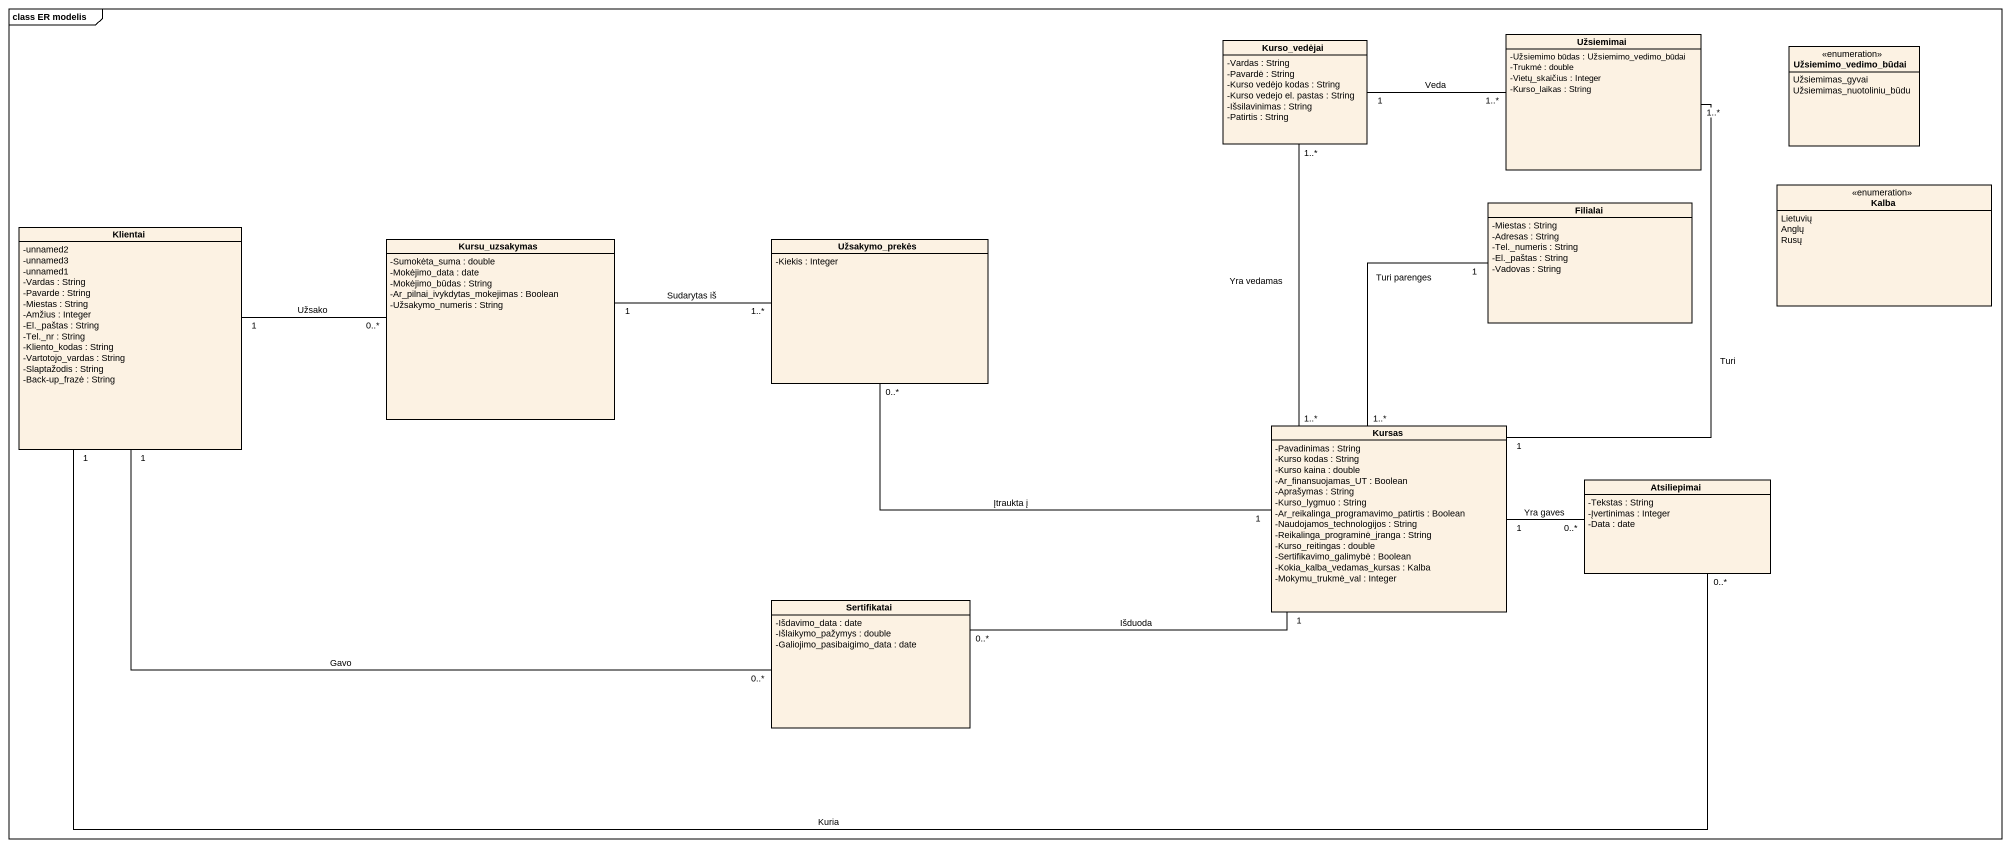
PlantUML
@startuml
mainframe class ER modelis
hide circle
hide empty members
skinparam classAttributeIconSize 0
class Kurso_vedėjai {
  -Vardas : String
  -Pavardė : String
  -Kurso vedėjo kodas : String
  -Kurso vedejo el. pastas : String
  -Išsilavinimas : String
  -Patirtis : String
}
class Užsiemimai {
  -Užsiemimo būdas : Užsiemimo_vedimo_būdai
  -Trukmė : double
  -Vietų_skaičius : Integer
  -Kurso_laikas : String
}
enum Užsiemimo_vedimo_būdai {
  Užsiemimas_gyvai
  Užsiemimas_nuotoliniu_būdu
}
class Filialai {
  -Miestas : String
  -Adresas : String
  -Tel._numeris : String
  -El._paštas : String
  -Vadovas : String
}
enum Kalba {
  Lietuvių
  Anglų
  Rusų
}
class Klientai {
  -unnamed2
  -unnamed3
  -unnamed1
  -Vardas : String
  -Pavarde : String
  -Miestas : String
  -Amžius : Integer
  -El._paštas : String
  -Tel._nr : String
  -Kliento_kodas : String
  -Vartotojo_vardas : String
  -Slaptažodis : String
  -Back-up_frazė : String
}
class Kursu_uzsakymas {
  -Sumokėta_suma : double
  -Mokėjimo_data : date
  -Mokėjimo_būdas : String
  -Ar_pilnai_ivykdytas_mokejimas : Boolean
  -Užsakymo_numeris : String
}
class Užsakymo_prekės {
  -Kiekis : Integer
}
class Kursas {
  -Pavadinimas : String
  -Kurso kodas : String
  -Kurso kaina : double
  -Ar_finansuojamas_UT : Boolean
  -Aprašymas : String
  -Kurso_lygmuo : String
  -Ar_reikalinga_programavimo_patirtis : Boolean
  -Naudojamos_technologijos : String
  -Reikalinga_programinė_įranga : String
  -Kurso_reitingas : double
  -Sertifikavimo_galimybė : Boolean
  -Kokia_kalba_vedamas_kursas : Kalba
  -Mokymu_trukmė_val : Integer
}
class Atsiliepimai {
  -Tekstas : String
  -Įvertinimas : Integer
  -Data : date
}
class Sertifikatai {
  -Išdavimo_data : date
  -Išlaikymo_pažymys : double
  -Galiojimo_pasibaigimo_data : date
}
Kurso_vedėjai "1" -right- "1..*" Užsiemimai : Veda
Kurso_vedėjai "1..*" -- "1..*" Kursas : Yra vedamas
Užsiemimai "1..*" -- "1" Kursas : Turi
Filialai "1" -- "1..*" Kursas : Turi parenges
Klientai "1" -right- "0..*" Kursu_uzsakymas : Užsako
Klientai "1" -right- "0..*" Atsiliepimai : Kuria
Klientai "1" -right- "0..*" Sertifikatai : Gavo
Kursu_uzsakymas "1" -right- "1..*" Užsakymo_prekės : Sudarytas iš
Užsakymo_prekės "0..*" -right- "1" Kursas : Įtraukta į
Kursas "1" -right- "0..*" Atsiliepimai : Yra gaves
Kursas "1" -left- "0..*" Sertifikatai : Išduoda
@enduml
